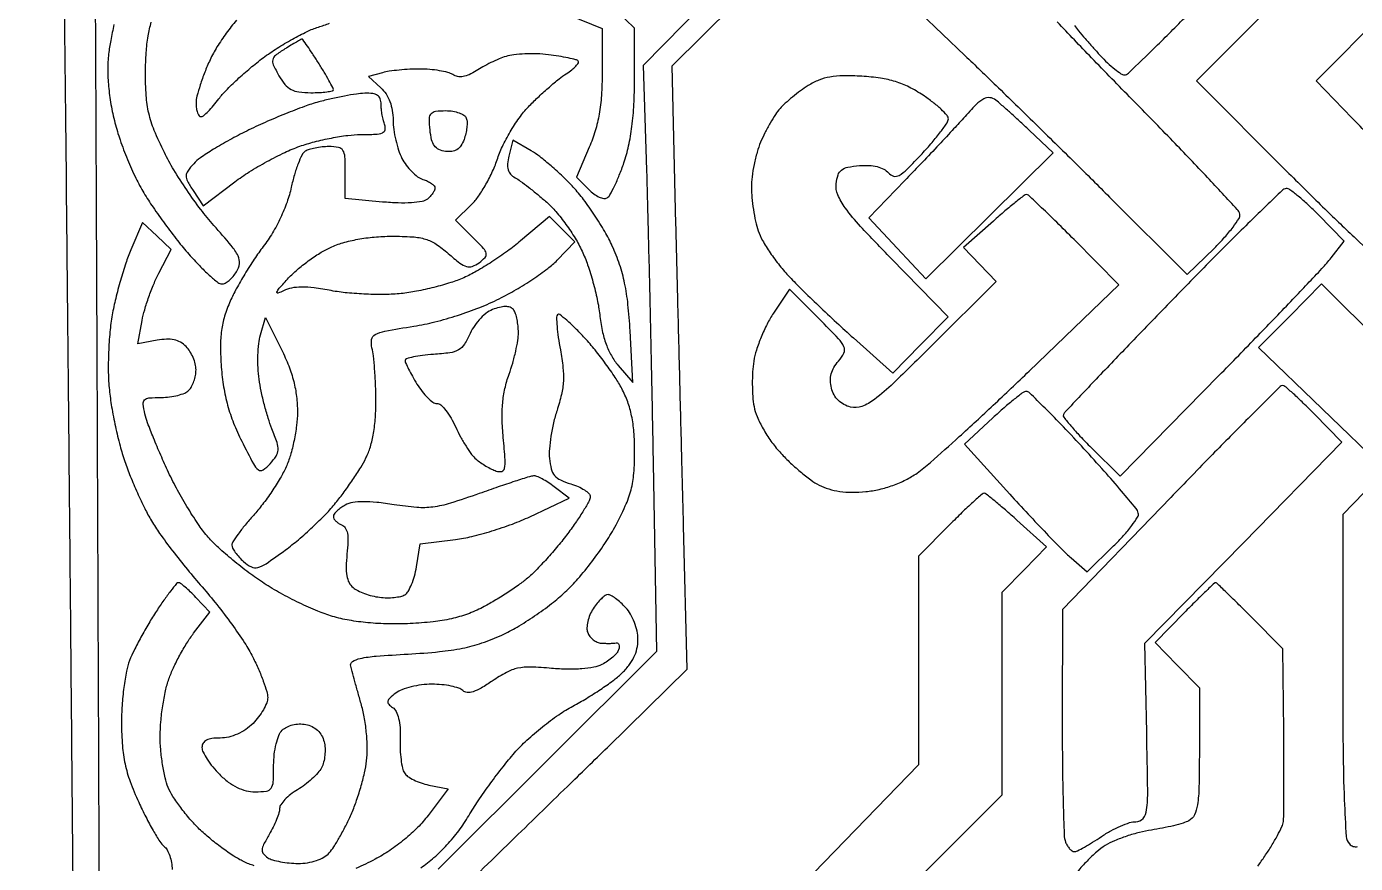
# Model space of a CAD drawing. Extents: x 3.8 to 44, y 2.8 to 44.9.
# Drawn here: x 3.78 to 22.6, y 23.94 to 35.79 of the extents above; entities that cross this region are included whole.
import ezdxf

# ---------------------------------------------------------------- set-up
doc = ezdxf.new("R2010")
doc.units = 0
doc.header["$MEASUREMENT"] = 0

msp = doc.modelspace()

# ---------------------------------------------------------------- linework, layer by layer
for points in [[(26.769741, 44.334821, -0.000003), (28.368792, 44.349802, -0.000078)], [(4.851013, 14.633411, -0.000017), (4.828862, 18.958728, -0.000179), (4.806018, 23.790203, -0.00011), (4.782394, 29.4831, 0.000238), (4.757341, 35.168234, 0.000393), (4.730093, 39.974185, 0.000021), (4.701938, 44.307731, 0.075892)], [(19.067129, 41.920935, 0.000024), (17.91459, 40.746819, 0.000024), (16.637083, 39.445147, 0.000027), (15.412998, 38.197652), (12.510095, 35.238912), (12.556654, 33.756906, -0.001593), (12.57782, 33.007076, -0.000555), (12.603655, 31.927425, -0.000552), (12.629462, 30.738933, -0.000643), (12.651276, 29.61), (12.699339, 26.9451), (9.606769, 23.860907)], [(4.27965, 38.959502, 0.000092), (4.310369, 36.0396, -0.000172), (4.344488, 32.746927, -0.00012), (4.380764, 29.037099, -0.000121), (4.413801, 25.483077, -0.000253), (4.437458, 22.7151, 0.000416)], [(9.763403, 23.405433, 0.000165), (10.63678, 24.254379, 0.000166), (11.436294, 25.032556, 0.00045), (12.00269, 25.585199), (13.134281, 26.6913), (13.08223, 28.7217, -0.000069), (13.058293, 29.660486, -0.000037), (13.029114, 30.814492, -0.000037), (12.999601, 31.988655, -0.000059), (12.974503, 32.994899), (12.918826, 35.237698), (17.683717, 39.953249, 0.000483)], [(11.451926, 35.959616), (11.9286, 35.766149), (11.9286, 35.136008, -0.015975), (11.918442, 34.818135, -0.026831), (11.887126, 34.552944, -0.030068), (11.831175, 34.315386, -0.028716), (11.746461, 34.082472), (11.564322, 33.659078), (11.737927, 33.485473, 0.03804), (11.810752, 33.422959, 0.050332), (11.885994, 33.378597, 0.060217), (11.952681, 33.357099, 0.188473), (11.998198, 33.365428, 0.128793), (12.039988, 33.409305, 0.014272), (12.104032, 33.533433, 0.016637), (12.172272, 33.68852, 0.012746), (12.236785, 33.862145, 0.029932), (12.303098, 34.101365, 0.020781), (12.350297, 34.377956, 0.018616), (12.378563, 34.690359, 0.013666), (12.387493, 35.038126), (12.38628, 35.770952), (11.875867, 36.264826, -0.014366)], [(16.116741, 36.29157), (17.067519, 35.383035, -0.001951), (17.510333, 34.956577, -0.001003), (18.06195, 34.419017, -0.000996), (18.62752, 33.863433, -0.001504), (19.117679, 33.377088), (20.217061, 32.279675), (20.601295, 32.656772, 0.015364), (20.746772, 32.808599, 0.021808), (20.865752, 32.952843, 0.018768), (20.951845, 33.076399, 0.202502), (20.962014, 33.135133, 0.131078), (20.925762, 33.20329, 0.001056), (20.504298, 33.65424, 0.003722), (20.014139, 34.168746, 0.002374), (19.43685, 34.760106, -0.002284), (18.861177, 35.349597, -0.003669), (18.37631, 35.858076, -0.00077)], [(5.013564, 35.82304, 0.009817), (4.967078, 35.596202, 0.016378), (4.938001, 35.403483, 0.029824), (4.925486, 35.18555, 0.022293), (4.936755, 34.94516, 0.020969), (4.970934, 34.690389, 0.018657), (5.02733, 34.429128, 0.021624), (5.100335, 34.187269, 0.013665), (5.205211, 33.911757, 0.013719), (5.323339, 33.646156, 0.02447), (5.436881, 33.435751, 0.014503), (5.566737, 33.234397, 0.008113), (5.735632, 32.996825, 0.008089), (5.914276, 32.762036, 0.013026), (6.074789, 32.568601, 0.01252), (6.223011, 32.407487, 0.017457), (6.364013, 32.271552, 0.01394), (6.485907, 32.167979, 0.170739), (6.54271, 32.148, 0.12865), (6.588658, 32.160021, 0.04558), (6.6451, 32.198875, 0.041565), (6.702088, 32.254921, 0.038119), (6.750859, 32.321191, 0.112907), (6.790372, 32.435288, 0.142403), (6.771071, 32.544851, 0.060374), (6.675763, 32.690996, 0.007597), (6.428235, 32.976841, -0.020326), (6.243595, 33.201365, -0.012603), (6.044571, 33.478749, -0.012638), (5.86163, 33.762975, -0.022194), (5.727076, 34.007968, -0.01658), (5.584748, 34.322696, -0.040423), (5.506975, 34.564868, -0.041112), (5.469898, 34.813957, -0.017676), (5.459731, 35.150068, -0.016136), (5.469939, 35.423055, -0.024315), (5.498025, 35.659425, -0.028302), (5.542742, 35.856182, -0.053065)], [(6.748666, 35.881955, 0.019515), (6.604959, 35.700121, 0.019363), (6.472773, 35.503153, 0.029141), (6.374721, 35.321116, 0.015268), (6.299149, 35.14497, 0.015663), (6.235158, 34.966022, 0.015594), (6.189465, 34.80767, 0.061425), (6.176626, 34.70715, 0.034308), (6.181317, 34.63424, 0.052457), (6.196221, 34.572715, 0.06842), (6.218199, 34.530405, 0.243411), (6.24449, 34.5168, 0.176601), (6.281258, 34.530204, 0.020063), (6.347715, 34.590803, 0.022303), (6.423088, 34.672237, 0.016382), (6.499437, 34.768725, -0.034538), (6.601115, 34.888057, -0.012445), (6.761112, 35.043566, -0.012276), (6.945432, 35.205792, -0.01426), (7.128696, 35.350586, -0.01838), (7.323104, 35.484558, -0.014848), (7.540973, 35.61425, -0.015105), (7.749399, 35.721976, -0.036962), (7.9101, 35.784849, 0.019849), (8.065992, 35.839773, 0.010198)], [(18.618342, 35.806993, 0.012609), (18.67812, 35.731783, 0.003904), (18.771765, 35.621636, 0.003902), (18.878424, 35.500078, 0.004283), (18.983733, 35.38395, 0.016273), (19.087388, 35.278683, 0.021301), (19.189068, 35.189867, 0.019459), (19.277882, 35.124229, 0.151492), (19.326546, 35.109343, 0.193334), (19.385488, 35.133283, 0.001442), (19.768492, 35.505148, 0.005102), (20.204863, 35.940066, 0.003217)], [(15.903362, 23.221907), (17.5968, 24.913114), (17.5968, 26.34854), (17.5968, 27.783966), (17.910838, 28.105571), (18.224877, 28.427175), (17.805088, 28.803297, 0.004526), (17.64094, 28.947713, 0.006858), (17.495338, 29.070046, 0.003033), (17.369667, 29.171462, 0.148381), (17.34011, 29.183209, 0.205097), (17.310804, 29.173468, 0.003309), (17.178575, 29.054636, 0.008054), (17.026054, 28.911171, 0.005182), (16.85366, 28.74019), (16.4124, 28.293379), (16.410747, 26.81554), (16.409094, 25.3377), (14.626556, 23.49765, 0.002735)], [(22.724237, 29.196357), (22.419, 28.883766), (22.419, 26.598903, 0.002477), (22.42418, 25.553234, 0.007504), (22.44191, 24.841762, 0.004709), (22.467549, 24.322558, 0.183684), (22.514066, 24.218974, 0.111534), (22.568887, 24.184356, 0.149108), (22.627332, 24.18172, 0.095994)], [(7.001737, 23.91033, -0.044108), (6.848576, 23.968542, -0.031383), (6.710439, 24.046558, -0.014526), (6.540879, 24.164038, -0.014325), (6.369271, 24.298219, -0.019327), (6.222549, 24.429763, -0.021947), (6.089398, 24.570599, -0.017725), (5.958826, 24.732721, -0.018077), (5.848907, 24.891196, -0.043278), (5.782423, 25.017733, -0.042797), (5.738499, 25.154045, -0.017725), (5.701753, 25.344353, -0.017384), (5.67657, 25.552277, -0.021444), (5.6682, 25.747346, -0.022391), (5.677193, 25.948054, -0.01558), (5.704514, 26.173297, -0.015748), (5.744369, 26.388213, -0.031093), (5.791823, 26.555112, -0.02459), (5.855543, 26.710855, -0.014607), (5.945791, 26.889966, -0.014601), (6.04647, 27.063724, -0.024318), (6.142373, 27.203013), (6.369299, 27.500529), (6.173203, 27.709265, 0.011559), (6.094539, 27.789213, 0.01618), (6.020403, 27.856636, 0.012485), (5.956612, 27.908294, 0.166278), (5.928403, 27.917836, 0.223559), (5.90022, 27.904457, 0.006656), (5.816501, 27.799726, 0.012072), (5.720495, 27.669941, 0.007896), (5.615853, 27.515986, 0.011466), (5.506271, 27.340516, 0.008967), (5.395185, 27.145316, 0.009083), (5.298301, 26.959799, 0.021813), (5.235153, 26.8182, 0.046), (5.190248, 26.664326, 0.015819), (5.153171, 26.435121, 0.015567), (5.128029, 26.178347, 0.017405), (5.120158, 25.9299, 0.018351), (5.132981, 25.608183, 0.034445), (5.170668, 25.350814, 0.034782), (5.243033, 25.102706, 0.019115), (5.363811, 24.810178, 0.0103), (5.46488, 24.601151, 0.01243), (5.568623, 24.40936, 0.011113), (5.662998, 24.252957, 0.078391), (5.721502, 24.186469, -0.092571), (5.765974, 24.132964, -0.042626), (5.803355, 24.050069, -0.040271), (5.828834, 23.953491, -0.04439), (5.8374, 23.8572, -0.048909)], [(21.219206, 23.902724, -0.006028), (21.31474, 24.045077, 0.01247), (21.411263, 24.192985, 0.014608), (21.495091, 24.338033, 0.013601), (21.558605, 24.463808, 0.081877), (21.578564, 24.534, 0.026572), (21.584002, 24.623765, 0.000978), (21.585848, 24.964237, 0.001779), (21.585811, 25.366972, 0.001248), (21.583024, 25.820437), (21.573, 26.979974), (21.10772, 27.448987, 0.002448), (20.927597, 27.628786, 0.003926), (20.771963, 27.780227, 0.000871), (20.634505, 27.91144, 0.192427), (20.61809, 27.918, 0.192389), (20.601777, 27.911482, 0.001072), (20.478623, 27.793864, 0.004369), (20.338821, 27.657407, 0.002736), (20.177502, 27.495408), (19.761264, 27.072816), (20.074932, 26.751591), (20.3886, 26.430366), (20.3886, 25.52746, -0.00496), (20.383601, 25.023572, -0.032548), (20.362184, 24.771959, -0.073072), (20.318498, 24.628643, -0.164127), (20.24055, 24.54779, -0.046227), (20.158758, 24.514556, -0.012399), (20.02335, 24.477262, -0.012454), (19.866708, 24.442389, -0.012579), (19.709044, 24.415488, 0.026459), (19.542582, 24.382309, 0.018575), (19.359266, 24.328244, 0.018802), (19.187164, 24.263161, 0.036827), (19.05678, 24.196477, 0.043189), (18.936935, 24.108599, 0.020327), (18.797599, 23.976252, 0.019969), (18.661977, 23.824869, 0.026506)], [(9.35915, 23.880293, 0.032392), (9.546815, 24.025356, 0.025821), (9.72974, 24.204317, 0.025282), (9.897481, 24.40584, 0.027184), (10.039708, 24.6186, -0.015084), (10.172068, 24.827356, -0.008634), (10.3436, 25.071474, -0.008618), (10.524732, 25.311227, -0.014161), (10.687074, 25.5069, -0.026432), (10.862522, 25.686487, -0.016951), (11.083535, 25.876573, -0.017036), (11.313275, 26.048461, -0.030349), (11.514818, 26.171361, 0.014015), (11.706488, 26.279818, 0.011467), (11.905267, 26.406082, 0.011633), (12.082804, 26.53072, 0.029689), (12.20355, 26.631339, 0.038859), (12.306468, 26.744272, 0.053135), (12.378949, 26.861127, 0.056938), (12.421706, 26.983847, 0.055434), (12.4362, 27.114176, 0.053323), (12.423765, 27.230442, 0.038356), (12.386432, 27.355654, 0.038603), (12.330888, 27.472541, 0.057375), (12.263704, 27.563648, 0.021111), (12.191844, 27.634531, 0.025605), (12.118569, 27.694412, 0.025556), (12.053108, 27.737566, 0.133724), (12.011855, 27.7488, 0.157599), (11.972894, 27.736207, 0.033617), (11.917397, 27.690174, 0.032042), (11.857618, 27.625626, 0.025747), (11.801731, 27.549221, 0.045584), (11.755643, 27.462592, 0.043201), (11.725023, 27.367489, 0.046268), (11.713124, 27.278319, 0.102002), (11.724232, 27.210821, 0.076262), (11.754956, 27.156991, 0.060366), (11.802685, 27.109836, 0.061308), (11.859381, 27.076135, 0.08568), (11.916501, 27.061982, 0.011139), (11.974953, 27.059076, 0.009991), (12.035637, 27.058626, 0.010072), (12.090117, 27.060408, 0.030687), (12.126881, 27.064625, -0.176055), (12.150958, 27.060419, -0.175024), (12.166789, 27.041727, -0.113272), (12.171022, 27.009507, -0.055988), (12.1625, 26.968894, -0.098167), (12.135028, 26.920281, -0.034095), (12.078246, 26.862683, -0.032312), (12.005393, 26.806168, -0.032353), (11.925896, 26.759537, -0.069511), (11.809437, 26.720036, -0.02787), (11.642292, 26.697762, -0.024458), (11.440318, 26.692135, -0.01724), (11.213476, 26.704745, 0.015144), (10.914885, 26.722599, 0.059982), (10.732091, 26.706033, 0.070999), (10.574234, 26.648059, 0.026836), (10.373051, 26.525437, -0.018029), (10.216129, 26.425961, -0.05402), (10.1004, 26.374141, -0.091118), (10.015095, 26.362874, -0.185844), (9.954281, 26.389879, 0.118542), (9.897465, 26.424668, 0.027691), (9.788664, 26.453386, 0.027033), (9.656419, 26.473189, 0.023653), (9.51675, 26.4798, 0.031746), (9.371616, 26.470576, 0.02829), (9.22301, 26.442995, 0.029377), (9.092138, 26.402683, 0.073682), (9.00492, 26.354508, 0.022332), (8.920632, 26.28403, 0.155001), (8.894132, 26.237982, 0.245748), (8.905335, 26.197076, 0.060097), (8.96045, 26.150512, -0.133439), (9.010688, 26.093699, -0.055785), (9.045762, 25.996797, -0.043519), (9.065349, 25.866168, -0.024072), (9.067565, 25.704754, 0.01881), (9.068042, 25.555857, 0.020635), (9.079878, 25.411976, 0.020576), (9.100019, 25.290645, 0.089934), (9.127228, 25.223502, 0.103809), (9.173686, 25.175714, 0.0341), (9.259047, 25.126333, 0.032275), (9.363906, 25.083014, 0.031383), (9.474445, 25.053077), (9.749362, 24.99685), (9.462685, 24.620991, -0.033956), (9.315067, 24.452507, -0.023345), (9.126902, 24.281814, -0.022993), (8.919187, 24.125837, -0.028627), (8.712254, 24.001549, -0.018955), (8.439027, 23.871002, -0.050685)]]:
    msp.add_lwpolyline(points, format="xyb")
for points in [[(23.558922, 37.393364), (23.136131, 37.816154), (21.742208, 36.420308), (20.348285, 35.024462), (21.657569, 33.713131, 0.003184), (22.165888, 33.210461, 0.005045), (22.608441, 32.787004, 0.001433), (22.996615, 32.425096, 0.189089), (23.056012, 32.4018, 0.159283), (23.107669, 32.418685, 0.012768), (23.222669, 32.507451, 0.016243), (23.356448, 32.623694, 0.011729), (23.498153, 32.761463), (23.851135, 33.121125), (23.458335, 33.544013, 0.00189), (23.271508, 33.743631, 0.00091), (23.030607, 33.998154, 0.000902), (22.778417, 34.262677, 0.001293), (22.553831, 34.496185), (22.042127, 35.02547), (23.01192, 35.998022), (23.981712, 36.970573)], [(7.676389, 35.614349, 0.101556), (7.662512, 35.609842, 0.001982), (7.597168, 35.572394, 0.004674), (7.521206, 35.527508, 0.003107), (7.43491, 35.474686, 0.021384), (7.301233, 35.383577, 0.179274), (7.262155, 35.323276, 0.167709), (7.270408, 35.249956, 0.018182), (7.35031, 35.096772, 0.042824), (7.43519, 34.973428, 0.098928), (7.521903, 34.90255, 0.090257), (7.634365, 34.866771, 0.031585), (7.80435, 34.855735, 0.013021), (7.925978, 34.858698, 0.02143), (8.028408, 34.868277, 0.016964), (8.107489, 34.881854, 0.355664), (8.1216, 34.899181, 0.123437), (8.114309, 34.928263, 0.004491), (8.05916, 35.029154, 0.007979), (7.990482, 35.147674, 0.005489), (7.909039, 35.279881, 0.004276), (7.826102, 35.408805, 0.006889), (7.753016, 35.517028, 0.0021), (7.688536, 35.608902, 0.273057)], [(11.1672, 35.393123, 0.02157), (11.005397, 35.405689, 0.018335), (10.834055, 35.405296, 0.018729), (10.677965, 35.393345, 0.048478), (10.567688, 35.369755, 0.022472), (10.469087, 35.333475, 0.012703), (10.352932, 35.281198, 0.012661), (10.238246, 35.222417, 0.020274), (10.143869, 35.165909, -0.036012), (10.045075, 35.1109, -0.06825), (9.95821, 35.084052, -0.08557), (9.881409, 35.084609, -0.096754), (9.812781, 35.111296, 0.076791), (9.742037, 35.142086, 0.021745), (9.624331, 35.167635, 0.021365), (9.487101, 35.185231, 0.021102), (9.3483, 35.191149, 0.013294), (9.204479, 35.187384, 0.011111), (9.05216, 35.175942, 0.011265), (8.913282, 35.159234, 0.029871), (8.815364, 35.139183), (8.620828, 35.087077), (8.794214, 34.925543, -0.062283), (8.867898, 34.837413, -0.052661), (8.9226, 34.728849, -0.049174), (8.956286, 34.60385, -0.041266), (8.9676, 34.467003, 0.034713), (8.976739, 34.335526, 0.022538), (9.004604, 34.185684, 0.022665), (9.045269, 34.041149, 0.039438), (9.093572, 33.926394, 0.040709), (9.154329, 33.829189, 0.035734), (9.232515, 33.738488, 0.037437), (9.315448, 33.666759, 0.082918), (9.389672, 33.628794, -0.034309), (9.454798, 33.60309, -0.04495), (9.509825, 33.570526, -0.052118), (9.548166, 33.536328, -0.186704), (9.5598, 33.506258, -0.111433), (9.552476, 33.473805, -0.038314), (9.528388, 33.431782, -0.035819), (9.493787, 33.387989, -0.034458), (9.452867, 33.348971, -0.132409), (9.378624, 33.314972, -0.025447), (9.230237, 33.297792, -0.023793), (9.040268, 33.294598, -0.014916), (8.818367, 33.308062), (8.2908, 33.3559), (8.2908, 33.72485, 0.013113), (8.284908, 33.949482, 0.128637), (8.256388, 34.039035, 0.211603), (8.193364, 34.081192, 0.044547), (8.05815, 34.092505, 0.02463), (7.961539, 34.087203, 0.022994), (7.863648, 34.072403, 0.023658), (7.778007, 34.051143, 0.068968), (7.722715, 34.025894, 0.138355), (7.677241, 33.975056, 0.021059), (7.622105, 33.84912, 0.022222), (7.568596, 33.690906, 0.017609), (7.524548, 33.515829, -0.032888), (7.465063, 33.306614, -0.024586), (7.37347, 33.085004, -0.024222), (7.258534, 32.869274, -0.02851), (7.1288, 32.677578, 0.016002), (7.001559, 32.499335, 0.010798), (6.867477, 32.288467, 0.010885), (6.746542, 32.078715, 0.021194), (6.660981, 31.905521, 0.029523), (6.580791, 31.690816, 0.040806), (6.536562, 31.490056, 0.035549), (6.522074, 31.264737, 0.016295), (6.533692, 30.970333, 0.02238), (6.566667, 30.689257, 0.026896), (6.623529, 30.429267, 0.027013), (6.707718, 30.177836, 0.022936), (6.822678, 29.922457, 0.004954), (6.99009, 29.599908, 0.103195), (7.059352, 29.516723, 0.329678), (7.126028, 29.514461, 0.05812), (7.22624, 29.602198, 0.03988), (7.31003, 29.711092, 0.131994), (7.337701, 29.796401, 0.093681), (7.323495, 29.900499, 0.014542), (7.25157, 30.096609, -0.020367), (7.198164, 30.247642, -0.011256), (7.144705, 30.435928, -0.011209), (7.099033, 30.629495, -0.017677), (7.069499, 30.797567, -0.023471), (7.054529, 30.960416, -0.018473), (7.053149, 31.137586, -0.018833), (7.064191, 31.302604, -0.043092), (7.087792, 31.424926), (7.158748, 31.674751), (7.386374, 31.217965, -0.022605), (7.489006, 30.986341, -0.030494), (7.559115, 30.768173, -0.032315), (7.599315, 30.553778, -0.031283), (7.612142, 30.333639, -0.030138), (7.599901, 30.144428, -0.019766), (7.564145, 29.92888, -0.019899), (7.512447, 29.720965, -0.035702), (7.451358, 29.556109, -0.027459), (7.368732, 29.397844, -0.014345), (7.249665, 29.209916, -0.014224), (7.116129, 29.023608, -0.0211), (6.987916, 28.869056, 0.011279), (6.871277, 28.733945, 0.015411), (6.772852, 28.606805, 0.012169), (6.697813, 28.497969, 0.145843), (6.6834, 28.449608, 0.125595), (6.693972, 28.408183, 0.029921), (6.732044, 28.347402, 0.028909), (6.78561, 28.280783, 0.02506), (6.848996, 28.217361, 0.065258), (6.959597, 28.140843, 0.188275), (7.050693, 28.131453, 0.083967), (7.168692, 28.186578, 0.007164), (7.441799, 28.381097, 0.017755), (7.626161, 28.526778, 0.011825), (7.827221, 28.705947, 0.011913), (8.01426, 28.889269, 0.022738), (8.153968, 29.046598, 0.012417), (8.273669, 29.202162, 0.009346), (8.397733, 29.378797, 0.009463), (8.508196, 29.549366, 0.021424), (8.583646, 29.683329, 0.046772), (8.645243, 29.839074, 0.028262), (8.68986, 30.032563, 0.02524), (8.716693, 30.25575, 0.019217), (8.724266, 30.501912, 0.008356), (8.718915, 30.721308, 0.0085), (8.706245, 30.93915, 0.008323), (8.688868, 31.128031, 0.034393), (8.66867, 31.240855, -0.099489), (8.662938, 31.361252, -0.238952), (8.713387, 31.431941, -0.075398), (8.851633, 31.479498, -0.005218), (9.259049, 31.549592, 0.021105), (9.560567, 31.611385, 0.01655), (9.881656, 31.702828, 0.016597), (10.19476, 31.814901, 0.021741), (10.472134, 31.9389, 0.016446), (10.709041, 32.067328, 0.014302), (10.94852, 32.216886, 0.014527), (11.157465, 32.364765, 0.040487), (11.291752, 32.483949), (11.540164, 32.743236), (11.36115, 32.92225), (11.182135, 33.101265), (10.772817, 32.756128, -0.018657), (10.587359, 32.611232, -0.012984), (10.368008, 32.461183, -0.013117), (10.149715, 32.328022, -0.026269), (9.969529, 32.236722, -0.027439), (9.783159, 32.166231, -0.014633), (9.546078, 32.098706, -0.014526), (9.299217, 32.043721, -0.021901), (9.081229, 32.011598, -0.022701), (8.85614, 31.998726, -0.013393), (8.586828, 32.002782, -0.013385), (8.317525, 32.021288, -0.022264), (8.092327, 32.053001, 0.013605), (7.849263, 32.091532, 0.033229), (7.668479, 32.10304, 0.045468), (7.528555, 32.089886, 0.073249), (7.415527, 32.051064, -0.035737), (7.336373, 32.017071, -0.641357), (7.321998, 32.032061, -0.087316), (7.355335, 32.086397, -0.005014), (7.4871, 32.232303, -0.030511), (7.608792, 32.349187, -0.018473), (7.765751, 32.47285, -0.018478), (7.93128, 32.584499, -0.030723), (8.0793, 32.66441, -0.038127), (8.255769, 32.730306, -0.02494), (8.467286, 32.780121, -0.02329), (8.700679, 32.811787, -0.02119), (8.943506, 32.822942, -0.015178), (9.244332, 32.814872, -0.059237), (9.4272, 32.782443, -0.074056), (9.576115, 32.71203, -0.032763), (9.749062, 32.579177, 0.014746), (9.912284, 32.444177, 0.092778), (10.0079, 32.39482, 0.160822), (10.08945, 32.397056, 0.071383), (10.185594, 32.448196, 0.04765), (10.270158, 32.523357, 0.252199), (10.285256, 32.581307, 0.127339), (10.247474, 32.651712, 0.009888), (10.098044, 32.807171), (9.853711, 33.051504), (10.079973, 33.274495, 0.047951), (10.176918, 33.390331, 0.021683), (10.281781, 33.558462, 0.021233), (10.377918, 33.74686, 0.027182), (10.449246, 33.928052, -0.033604), (10.527032, 34.11844, -0.022404), (10.639999, 34.325299, -0.022466), (10.770314, 34.520109, -0.035187), (10.900879, 34.673607, -0.011029), (11.034544, 34.804143, -0.009414), (11.180971, 34.935887, -0.009522), (11.318696, 35.050673, -0.026454), (11.421, 35.124151, 0.022432), (11.499051, 35.179263, 0.038615), (11.557946, 35.232703, 0.048517), (11.592862, 35.277712, 0.346076), (11.5902, 35.303338, 0.139496), (11.556878, 35.322582, 0.00934), (11.448495, 35.347712, 0.012874), (11.316113, 35.372268, 0.009256)], [(15.6087, 35.088427, 0.016612), (15.346338, 35.095076, 0.040941), (15.154605, 35.077827, 0.051978), (14.997552, 35.033443, 0.047015), (14.8473, 34.956506, 0.016728), (14.739527, 34.882669, 0.01245), (14.625512, 34.794362, 0.012617), (14.522064, 34.705599, 0.027704), (14.448676, 34.631567, 0.035547), (14.383998, 34.547287, 0.014628), (14.30817, 34.42478, 0.014386), (14.234156, 34.288074, 0.017921), (14.173726, 34.156871, 0.030195), (14.123847, 34.013777, 0.018608), (14.081825, 33.840424, 0.018639), (14.052963, 33.665299, 0.031526), (14.0436, 33.516942, 0.02357), (14.050519, 33.370248, 0.014963), (14.071712, 33.200468, 0.015028), (14.102594, 33.034687, 0.026767), (14.139302, 32.900874, 0.049626), (14.200009, 32.765093, 0.019218), (14.309248, 32.590091, 0.018803), (14.443032, 32.408163, 0.022096), (14.583452, 32.246717, 0.008629), (14.755933, 32.071419, 0.00365), (14.993126, 31.841909, 0.00361), (15.25006, 31.600419, 0.004711), (15.488776, 31.383421), (16.045652, 30.886707), (16.437614, 31.284704), (16.829577, 31.6827), (16.023291, 32.508818, -0.005317), (15.58903, 32.963331, -0.029182), (15.372175, 33.224142, -0.057771), (15.266694, 33.408422, -0.130514), (15.243653, 33.566318, -0.049393), (15.27063, 33.69083, -0.15047), (15.319703, 33.760928, -0.119233), (15.407446, 33.800531, -0.025758), (15.573641, 33.823128, -0.032564), (15.709271, 33.825641, -0.049763), (15.825589, 33.808533, -0.05973), (15.91835, 33.77311, -0.098811), (15.983249, 33.720512, 0.159026), (16.056359, 33.674404, 0.193242), (16.136033, 33.685188, 0.067997), (16.248024, 33.770694, 0.008531), (16.460062, 33.991184, 0.01067), (16.602172, 34.150796, 0.014677), (16.722464, 34.300539, 0.011297), (16.814952, 34.428778, 0.14523), (16.833004, 34.484408, 0.191454), (16.814657, 34.534209, 0.021752), (16.729078, 34.621618, 0.023822), (16.613391, 34.720023, 0.017219), (16.47585, 34.818792, 0.02995), (16.275995, 34.935477, 0.041802), (16.08425, 35.013182, 0.03895), (15.872098, 35.061427, 0.0218)], [(8.56575, 34.847635, 0.02865), (8.448076, 34.837041, 0.00969), (8.278361, 34.808528, 0.009601), (8.091582, 34.769687, 0.010879), (7.914103, 34.725127, 0.020631), (7.711568, 34.660472, 0.008406), (7.441585, 34.556666, 0.0083), (7.154771, 34.435242, 0.010486), (6.893909, 34.313054, 0.011062), (6.652768, 34.187164, 0.012207), (6.425341, 34.054619, 0.011654), (6.237073, 33.932507, 0.059201), (6.143018, 33.850517, 0.028824), (6.059325, 33.746582, 0.150659), (6.036398, 33.677681, 0.131377), (6.054648, 33.602811, 0.019924), (6.134573, 33.469535), (6.275822, 33.253962), (6.72409, 33.592408, -0.022044), (6.930093, 33.734135, -0.014323), (7.179479, 33.88022, -0.014408), (7.4316, 34.009063, -0.026416), (7.644866, 34.096927, -0.021622), (7.854406, 34.160542, -0.015425), (8.093684, 34.214216, -0.015616), (8.325426, 34.251279, -0.031851), (8.509238, 34.263, 0.011338), (8.718408, 34.267744, 0.082461), (8.816311, 34.288601, 0.240418), (8.853521, 34.330647, 0.155995), (8.849751, 34.396819, -0.03151), (8.830051, 34.459744, -0.017174), (8.813484, 34.538999, -0.017054), (8.802124, 34.621032, -0.025883), (8.7984, 34.692919, 0.083536), (8.78546, 34.769832, 0.164092), (8.747915, 34.818343, 0.120134), (8.678998, 34.843323, 0.035295)], [(17.504158, 34.750131, 0.132874), (17.419177, 34.785317, 0.160664), (17.334813, 34.76907, 0.071346), (17.227692, 34.687415, 0.011426), (17.04705, 34.49513, -0.004185), (16.88804, 34.320882, -0.001723), (16.669802, 34.087332, -0.001705), (16.43393, 33.838356, -0.00219), (16.215204, 33.611051), (15.705523, 33.086001), (16.109457, 32.654163), (16.513392, 32.222325), (17.414646, 33.113837), (18.3159, 34.005348), (17.9775, 34.325725, 0.003315), (17.838046, 34.456009, 0.003461), (17.698866, 34.58255, 0.003326), (17.577129, 34.690249, 0.015222)], [(9.714589, 34.6014, -0.039466), (9.813268, 34.593599, -0.047913), (9.903047, 34.570336, -0.055083), (9.971917, 34.53627, -0.160825), (10.004932, 34.49565, -0.086443), (10.015409, 34.441496, -0.031651), (10.011916, 34.3633, -0.03024), (9.997164, 34.276518, -0.031761), (9.972208, 34.193597, -0.054556), (9.927644, 34.104736, -0.107081), (9.871871, 34.049165, -0.113035), (9.800292, 34.023431, -0.06536), (9.708374, 34.024397, -0.074596), (9.614733, 34.052337, -0.127712), (9.552385, 34.104103, -0.099011), (9.51338, 34.189956, -0.033248), (9.49099, 34.32645, -0.021819), (9.482429, 34.4894, -0.174649), (9.506895, 34.559241, -0.195952), (9.568666, 34.593071, -0.028517)], [(10.923342, 34.033686), (10.664498, 34.185072), (10.607793, 33.95914, 0.03772), (10.588641, 33.847902, 0.093369), (10.596137, 33.765849, 0.116544), (10.631064, 33.703312, 0.079972), (10.695029, 33.652654, -0.029942), (10.769895, 33.60466, -0.007468), (10.886111, 33.517248, -0.007605), (11.016284, 33.413051, -0.007577), (11.143391, 33.304816, -0.036215), (11.274192, 33.172029, -0.019591), (11.416044, 32.991609, -0.01942), (11.546772, 32.795634, -0.028897), (11.644087, 32.613916, -0.025653), (11.723222, 32.417271, -0.015032), (11.798535, 32.174867, -0.015011), (11.859442, 31.927218, -0.024619), (11.894244, 31.714146, 0.023182), (11.930759, 31.486484, 0.035641), (11.985248, 31.294569, 0.040603), (12.05938, 31.132523, 0.048842), (12.15502, 30.995046), (12.361915, 30.7521), (12.324318, 31.484358, 0.013517), (12.294961, 31.858376, 0.025321), (12.24783, 32.158054, 0.029076), (12.176323, 32.421791, 0.026615), (12.07294, 32.683576, 0.02424), (11.966585, 32.888963, 0.014816), (11.822527, 33.120844, 0.01484), (11.665824, 33.342579, 0.025413), (11.520672, 33.516417, 0.015079), (11.372104, 33.667599, 0.012568), (11.20558, 33.819292, 0.012758), (11.046066, 33.950456, 0.033375)], [(17.937317, 33.41375, 0.149197), (17.908143, 33.402459, 0.002953), (17.781809, 33.302087, 0.006774), (17.635471, 33.181105, 0.004462), (17.470301, 33.038187), (17.047701, 32.665874), (17.278389, 32.425088), (17.509077, 32.184301), (16.588482, 31.26656, -0.003944), (16.054073, 30.742147, -0.029972), (15.786217, 30.51278, -0.071277), (15.605984, 30.412933, -0.153564), (15.449231, 30.403698, -0.062885), (15.353302, 30.441072, -0.070444), (15.273705, 30.50006, -0.071079), (15.214154, 30.578323, -0.065751), (15.176962, 30.672197, -0.055291), (15.162605, 30.777548, -0.070044), (15.173857, 30.875047, -0.068934), (15.211847, 30.96684, -0.051423), (15.276725, 31.0553, 0.073387), (15.352292, 31.168393, 0.221223), (15.352935, 31.258849, 0.083627), (15.275949, 31.372549, 0.005835), (15.005439, 31.649447), (14.580773, 32.074112), (14.356187, 31.73474, 0.028848), (14.26621, 31.580084, 0.019811), (14.181661, 31.395547, 0.020023), (14.114219, 31.210768, 0.037859), (14.077431, 31.056605, 0.02482), (14.060816, 30.904686, 0.016023), (14.055991, 30.72771, 0.016111), (14.062423, 30.553956, 0.029064), (14.080511, 30.412673, 0.055455), (14.124141, 30.269729, 0.026672), (14.209395, 30.097816, 0.025681), (14.320319, 29.922859, 0.029586), (14.443873, 29.768676, 0.018852), (14.579618, 29.629358, 0.015507), (14.734388, 29.490943, 0.015787), (14.884625, 29.372627, 0.039588), (15.003002, 29.299006, 0.047891), (15.138829, 29.244512, 0.03699), (15.294884, 29.210942, 0.033429), (15.470103, 29.198462, 0.025022), (15.663481, 29.207317, 0.033094), (15.854717, 29.238563, 0.029722), (16.047336, 29.295529, 0.030042), (16.229571, 29.374094, 0.036085), (16.389721, 29.469929, 0.028427), (16.578947, 29.6193, 0.003177), (16.987627, 29.986081, 0.003854), (17.468248, 30.429787, 0.003116), (17.9775, 30.913248), (19.2465, 32.133107), (18.614117, 32.775054, 0.003521), (18.368499, 33.020899, 0.005594), (18.154449, 33.227473, 0.001636), (17.966848, 33.403356, 0.208689)], [(21.618836, 33.497573, 0.182996), (21.559922, 33.472132, 0.000994), (21.109267, 33.033723, 0.004126), (20.598014, 32.52607, 0.002586), (20.0079, 31.924166, 0.00104), (19.42254, 31.318383, 0.001669), (18.925975, 30.79889, 0.000284), (18.488621, 30.337748, 0.098805), (18.463152, 30.297249, 0.263705), (18.468808, 30.260141, 0.008287), (18.569142, 30.136949, 0.014139), (18.697859, 29.992638, 0.009088), (18.854789, 29.832345), (19.268375, 29.424978), (20.669951, 30.853913, 0.001508), (21.220288, 31.418387, 0.002039), (21.714153, 31.932178, 0.001371), (22.125633, 32.366146, 0.022391), (22.256509, 32.518014), (22.44149, 32.75318), (22.074231, 33.12739, 0.011658), (21.927128, 33.270447, 0.0164), (21.788964, 33.390493, 0.012618), (21.670392, 33.482008, 0.171075)], [(5.622192, 32.828284), (5.419126, 33.019054), (5.251811, 32.628723, 0.021128), (5.180819, 32.441655, 0.010355), (5.105548, 32.198106, 0.010254), (5.037655, 31.941377, 0.014661), (4.988847, 31.710918, 0.021887), (4.955824, 31.468917, 0.013339), (4.937032, 31.18098, 0.013335), (4.933616, 30.892192, 0.021718), (4.947889, 30.647517, 0.017105), (4.980685, 30.407689, 0.010649), (5.034691, 30.128992, 0.010682), (5.099763, 29.856083, 0.018986), (5.166585, 29.634905, 0.013528), (5.244894, 29.425857, 0.009098), (5.345057, 29.19135, 0.009167), (5.450369, 28.967769, 0.017891), (5.543849, 28.794319, 0.023019), (5.659945, 28.61561, 0.008003), (5.842955, 28.368861, 0.00793), (6.053438, 28.103197, 0.009154), (6.262611, 27.856959, -0.013267), (6.47165, 27.606737, -0.010895), (6.681733, 27.329031, -0.011047), (6.863634, 27.065281, -0.028457), (6.979556, 26.865039, -0.013649), (7.0605, 26.693359, -0.015211), (7.128888, 26.523549, -0.014651), (7.178291, 26.376024, -0.073592), (7.191, 26.290144, -0.095066), (7.176713, 26.215678, -0.034814), (7.130001, 26.118663, -0.032987), (7.062811, 26.017059, -0.033806), (6.983345, 25.926055, -0.045263), (6.879467, 25.839455, -0.046211), (6.762392, 25.773643, -0.047852), (6.63942, 25.732327, -0.057185), (6.518045, 25.7184, 0.032023), (6.401125, 25.710904, 0.087657), (6.322396, 25.686299, 0.136491), (6.277116, 25.644193, 0.138475), (6.2604, 25.584992, 0.115959), (6.27625, 25.517568, 0.028583), (6.333042, 25.418131, 0.027718), (6.413037, 25.30876, 0.024625), (6.507692, 25.204292, 0.03437), (6.632633, 25.095442, 0.048696), (6.758213, 25.018335, 0.053906), (6.885448, 24.97252, 0.059551), (7.015292, 24.957, 0.033511), (7.172646, 24.967558, 0.210421), (7.239755, 25.008591, 0.140173), (7.269698, 25.096385, 0.01254), (7.2756, 25.331657, -0.028079), (7.284353, 25.487394, -0.032203), (7.310538, 25.634068, -0.034933), (7.349497, 25.755317, -0.101514), (7.397724, 25.828438, -0.08278), (7.460511, 25.873283, -0.053072), (7.544879, 25.903983, -0.050781), (7.638518, 25.917319, -0.057282), (7.729091, 25.910563, -0.066479), (7.820691, 25.88004, -0.075021), (7.89696, 25.827394, -0.075303), (7.954085, 25.754775, -0.067682), (7.989714, 25.665846, -0.05003), (8.00299, 25.575515, -0.035815), (8.00037, 25.473371, -0.036365), (7.983557, 25.375392, -0.062269), (7.953838, 25.298087, -0.059598), (7.902728, 25.225029, -0.02463), (7.817838, 25.139005, -0.023946), (7.716723, 25.054713, -0.028373), (7.613391, 24.985483, 0.031609), (7.516483, 24.919644, 0.037695), (7.434575, 24.845556, 0.041142), (7.377078, 24.774149, 0.150025), (7.3602, 24.719163, -0.076381), (7.350822, 24.658131, -0.019389), (7.316944, 24.563477, -0.019313), (7.269311, 24.457129, -0.018462), (7.212946, 24.353125, 0.014704), (7.133754, 24.209586, 0.103001), (7.112581, 24.132928, 0.192746), (7.130737, 24.077516, 0.077546), (7.191796, 24.024118, 0.071646), (7.260687, 23.993292, 0.022891), (7.370198, 23.96743, 0.022315), (7.496349, 23.949458, 0.023162), (7.622038, 23.943095, 0.038355), (7.756436, 23.952845, 0.044659), (7.880861, 23.983075, 0.049199), (7.986096, 24.03082, 0.077905), (8.062957, 24.092941, 0.041641), (8.127085, 24.17689, 0.012511), (8.210377, 24.314568, 0.012447), (8.296464, 24.47436, 0.0132), (8.372736, 24.635175, 0.020267), (8.442398, 24.811659, 0.013422), (8.508569, 25.019254, 0.013519), (8.562067, 25.224742, 0.025446), (8.592211, 25.393484, 0.034716), (8.602011, 25.566768, 0.019676), (8.591026, 25.77676, 0.019378), (8.562766, 25.992317, 0.026326), (8.519617, 26.1837, -0.000397), (8.471558, 26.354953, -0.000446), (8.425618, 26.519721, -0.000408), (8.386757, 26.660022, -0.002411), (8.366823, 26.7336, -0.324833), (8.392474, 26.800045, -0.091099), (8.50152, 26.84519, -0.033733), (8.726369, 26.877653, -0.005132), (9.1791, 26.907431, 0.010444), (9.625469, 26.941557, 0.025614), (9.95095, 26.990219, 0.031547), (10.226521, 27.064323, 0.026168), (10.508848, 27.176464, 0.026459), (10.724081, 27.289427, 0.01505), (10.972255, 27.447215, 0.014998), (11.213277, 27.621628, 0.023908), (11.407098, 27.786283, 0.026459), (11.586478, 27.97281, 0.015165), (11.783469, 28.215105, 0.015121), (11.967241, 28.471402, 0.024263), (12.106296, 28.70165, 0.016525), (12.256921, 29.004339, 0.042988), (12.338652, 29.233367, 0.045147), (12.377843, 29.466401, 0.019861), (12.389318, 29.7792, 0.018321), (12.37841, 30.053921, 0.031529), (12.346613, 30.280604, 0.035964), (12.290747, 30.479143, 0.036031), (12.207033, 30.6675, 0.024298), (12.113572, 30.823829, 0.01143), (11.978642, 31.016766, 0.011297), (11.827801, 31.212844, 0.015603), (11.683153, 31.381291, 0.011592), (11.548339, 31.522024, 0.019286), (11.427661, 31.633354, 0.014031), (11.327158, 31.714378, 0.375216), (11.295434, 31.712234, 0.209524), (11.281338, 31.67614, 0.010652), (11.28933, 31.547504, 0.015526), (11.30731, 31.391019, 0.010493), (11.33707, 31.213866, -0.019856), (11.373935, 30.966116, -0.040886), (11.379082, 30.770315, -0.04268), (11.352358, 30.581701, -0.02366), (11.289553, 30.357711, 0.022894), (11.240361, 30.183298, 0.018367), (11.203062, 29.991826, 0.018738), (11.181705, 29.811966, 0.04417), (11.182726, 29.676988, 0.038563), (11.20876, 29.527949, 0.11255), (11.256143, 29.435627, 0.110531), (11.339424, 29.372014, 0.03647), (11.48445, 29.317555, -0.03169), (11.589721, 29.279168, -0.042858), (11.678633, 29.230745, -0.049457), (11.740955, 29.180019, -0.19979), (11.7594, 29.1357, -0.125896), (11.744053, 29.075714, -0.011452), (11.666208, 28.940961, -0.014265), (11.563657, 28.782812, -0.010685), (11.44215, 28.614463, -0.012202), (11.301957, 28.437852, -0.009815), (11.142979, 28.254746, -0.009948), (10.989347, 28.091316, -0.024897), (10.869195, 27.980141, -0.020293), (10.744339, 27.883988, -0.009801), (10.577332, 27.770695, -0.009702), (10.398409, 27.65925, -0.013738), (10.234695, 27.567635, -0.033419), (10.021292, 27.473383, -0.032427), (9.795095, 27.407297, -0.027862), (9.533082, 27.364015, -0.01533), (9.209041, 27.338903, -0.015973), (8.902154, 27.334379, -0.018794), (8.611897, 27.350296, -0.020203), (8.345163, 27.385919, -0.027657), (8.109241, 27.440777, -0.027976), (7.89917, 27.515017, -0.013467), (7.638607, 27.632182, -0.013308), (7.372692, 27.769313, -0.018564), (7.143127, 27.906876, -0.015897), (6.926033, 28.05821, -0.012125), (6.698006, 28.236948, -0.012296), (6.492349, 28.415026, -0.028013), (6.348449, 28.561497, -0.030366), (6.220878, 28.725932, -0.012451), (6.067397, 28.963181, -0.012266), (5.914785, 29.226798, -0.015371), (5.786981, 29.478706, -0.006623), (5.675733, 29.724175, -0.006969), (5.572959, 29.968391, -0.006709), (5.490122, 30.181346, -0.030876), (5.451537, 30.30795, -0.027582), (5.426282, 30.447571, -0.231421), (5.44652, 30.506455, -0.1818), (5.509227, 30.534854, -0.016396), (5.684409, 30.5406, 0.031731), (5.802244, 30.548086, 0.031974), (5.917878, 30.570421, 0.03372), (6.015585, 30.603034, 0.099282), (6.07428, 30.64212, 0.07371), (6.113208, 30.694596, 0.038623), (6.145979, 30.769201, 0.037379), (6.168323, 30.852542, 0.046841), (6.1758, 30.932177, 0.061668), (6.165596, 31.014594, 0.039106), (6.1347, 31.106432, 0.038865), (6.089457, 31.193251, 0.056889), (6.035884, 31.26063, 0.068288), (5.955882, 31.321327, 0.075186), (5.865005, 31.355801, 0.064487), (5.756711, 31.364886, 0.035101), (5.623921, 31.34951), (5.351874, 31.298474), (5.412555, 31.63031, -0.025774), (5.448387, 31.781705, -0.013969), (5.507114, 31.963863, -0.013883), (5.5774, 32.146389, -0.021289), (5.649246, 32.299829), (5.825257, 32.637514)], [(10.679455, 31.775765, 0.138486), (10.638302, 31.810904, 0.091349), (10.577631, 31.826353, 0.06621), (10.49762, 31.821137, 0.032574), (10.398934, 31.794626, 0.073899), (10.30471, 31.746157, 0.043808), (10.208715, 31.663616, 0.04193), (10.123313, 31.559979, 0.047717), (10.060534, 31.447761, -0.038972), (9.978665, 31.29523, -0.120786), (9.894578, 31.215329, -0.095161), (9.771271, 31.173131, -0.018976), (9.53865, 31.149315, 0.013691), (9.384625, 31.135188, 0.022208), (9.254936, 31.113827, 0.018022), (9.155356, 31.089068, 0.335956), (9.137116, 31.064715, 0.106631), (9.145089, 31.028694, 0.008981), (9.186584, 30.94241, 0.011612), (9.240843, 30.840548, 0.008716), (9.305073, 30.73095, 0.0283), (9.377716, 30.625699, 0.034767), (9.457337, 30.536767, 0.037285), (9.53261, 30.473807, 0.15677), (9.588008, 30.456, -0.189067), (9.642202, 30.434748, -0.038059), (9.713928, 30.357332, -0.035306), (9.78833, 30.248719, -0.026604), (9.854769, 30.120107, 0.018345), (9.92277, 29.982966, 0.017387), (10.00179, 29.848647, 0.017643), (10.079962, 29.73483, 0.056651), (10.142568, 29.667667, 0.025997), (10.2057, 29.619139, 0.017053), (10.282979, 29.569687, 0.017168), (10.361753, 29.526569, 0.031339), (10.429119, 29.497782, 0.146462), (10.506355, 29.493892, 0.288697), (10.547416, 29.536395, 0.070274), (10.555257, 29.655531, 0.005584), (10.528102, 29.971373, -0.018192), (10.512078, 30.23567, -0.028958), (10.519714, 30.461977, -0.032146), (10.552023, 30.667542, -0.031597), (10.610532, 30.868486, 0.016935), (10.661609, 31.026499, 0.014718), (10.704555, 31.195147, 0.014958), (10.734361, 31.350136, 0.041503), (10.742905, 31.460686, 0.024667), (10.737834, 31.552511, 0.023564), (10.723732, 31.644821, 0.024261), (10.703494, 31.725003, 0.073403)], [(21.568102, 30.7098, 0.198561), (21.531668, 30.694737, 0.000396), (21.080264, 30.243839, 0.002659), (20.573778, 29.7317, 0.001635), (19.982585, 29.12355), (18.450627, 27.5373), (18.446713, 25.957969, 0.003048), (18.448938, 25.343096, 0.004492), (18.459034, 24.803257, 0.002152), (18.473697, 24.345028, 0.082716), (18.494151, 24.244819, 0.043594), (18.519108, 24.193619, 0.050844), (18.551507, 24.150309, 0.05825), (18.586086, 24.120555, 0.149648), (18.617294, 24.111, 0.116067), (18.660492, 24.121165, 0.010461), (18.759548, 24.173128, 0.013148), (18.876144, 24.241497, 0.0099), (19.000749, 24.3225, -0.023808), (19.133177, 24.403442, -0.023479), (19.273308, 24.471837, -0.024127), (19.401414, 24.519892, -0.077981), (19.490956, 24.533882, 0.224632), (19.590833, 24.581057, 0.143067), (19.642216, 24.701446, 0.033174), (19.656707, 24.975299, 0.002008), (19.642332, 25.797897), (19.615164, 27.062031), (21.012202, 28.484066), (22.40924, 29.9061), (22.01545, 30.30795, 0.006345), (21.860663, 30.461946, 0.009569), (21.721604, 30.591757, 0.004911), (21.601804, 30.697264, 0.179963)], [(17.935585, 30.6252, 0.16123), (17.892015, 30.610775, 0.007582), (17.767609, 30.515299, 0.011845), (17.62216, 30.394412, 0.008179), (17.463103, 30.251069), (17.06137, 29.876938), (17.701872, 29.172419, 0.003436), (17.9639, 28.888151, 0.003785), (18.221563, 28.616594, 0.003527), (18.445039, 28.387862, 0.019183), (18.571606, 28.269572), (18.800838, 28.071244), (19.174083, 28.437557, 0.015675), (19.315349, 28.585171, 0.02219), (19.43078, 28.725687, 0.019298), (19.514003, 28.846105, 0.201862), (19.523814, 28.904029, 0.115288), (19.491776, 28.968669, 0.003124), (19.287781, 29.212853, 0.006328), (19.041256, 29.496857, 0.004277), (18.753318, 29.814694, 0.004412), (18.461892, 30.125357, 0.006888), (18.204979, 30.387114, 0.002544), (17.981155, 30.606713, 0.195117)], [(10.9557, 29.429885, 0.05544), (10.897912, 29.418464, 0.002266), (10.69559, 29.353563, 0.003929), (10.456482, 29.273582, 0.002773), (10.18902, 29.180111, -0.009631), (9.778482, 29.042928, -0.043286), (9.531432, 28.988535, -0.053109), (9.303099, 28.983038, -0.01941), (8.981848, 29.022054, 0.013294), (8.734865, 29.05512, 0.028482), (8.54288, 29.064641, 0.037233), (8.39525, 29.052534, 0.083982), (8.289178, 29.016932, 0.031226), (8.225034, 28.977266, 0.03827), (8.170826, 28.932274, 0.042022), (8.132727, 28.888618, 0.159722), (8.1216, 28.854675, 0.13472), (8.130127, 28.823601, 0.062164), (8.156035, 28.790207, 0.055003), (8.193987, 28.75971, 0.050193), (8.238826, 28.737119, -0.164886), (8.290269, 28.69438, -0.092812), (8.319609, 28.617743, -0.05537), (8.327925, 28.498978, -0.017883), (8.314432, 28.32289, 0.021065), (8.301955, 28.145238, 0.051487), (8.311753, 28.014643, 0.072317), (8.343841, 27.918509, 0.103249), (8.399693, 27.848344, 0.060074), (8.465865, 27.805676, 0.02597), (8.56256, 27.764704, 0.025242), (8.671174, 27.731297, 0.030516), (8.775961, 27.711481, 0.028839), (8.879503, 27.704406, 0.027866), (8.984377, 27.709145, 0.02901), (9.076025, 27.723829, 0.084372), (9.13526, 27.747848, 0.124716), (9.181153, 27.795265, 0.032197), (9.228444, 27.89155, 0.030719), (9.269779, 28.011927, 0.027058), (9.298141, 28.141658), (9.351111, 28.467538), (9.850532, 28.529923, 0.028566), (10.081643, 28.572308, 0.014535), (10.366622, 28.650433, 0.014392), (10.656741, 28.748324, 0.020874), (10.906119, 28.852569), (11.462286, 29.11283), (11.251293, 29.274934, 0.019714), (11.164309, 29.336467, 0.023363), (11.077428, 29.387319, 0.023083), (11.001297, 29.42285, 0.119275)]]:
    msp.add_lwpolyline(points, format="xyb", close=True)
msp.add_lwpolyline([(22.986637, 31.284324), (22.118554, 32.149452), (21.672933, 31.698225), (21.227311, 31.246999), (22.128393, 30.377974), (23.029474, 29.508948)])

doc.saveas('drawing.dxf')
